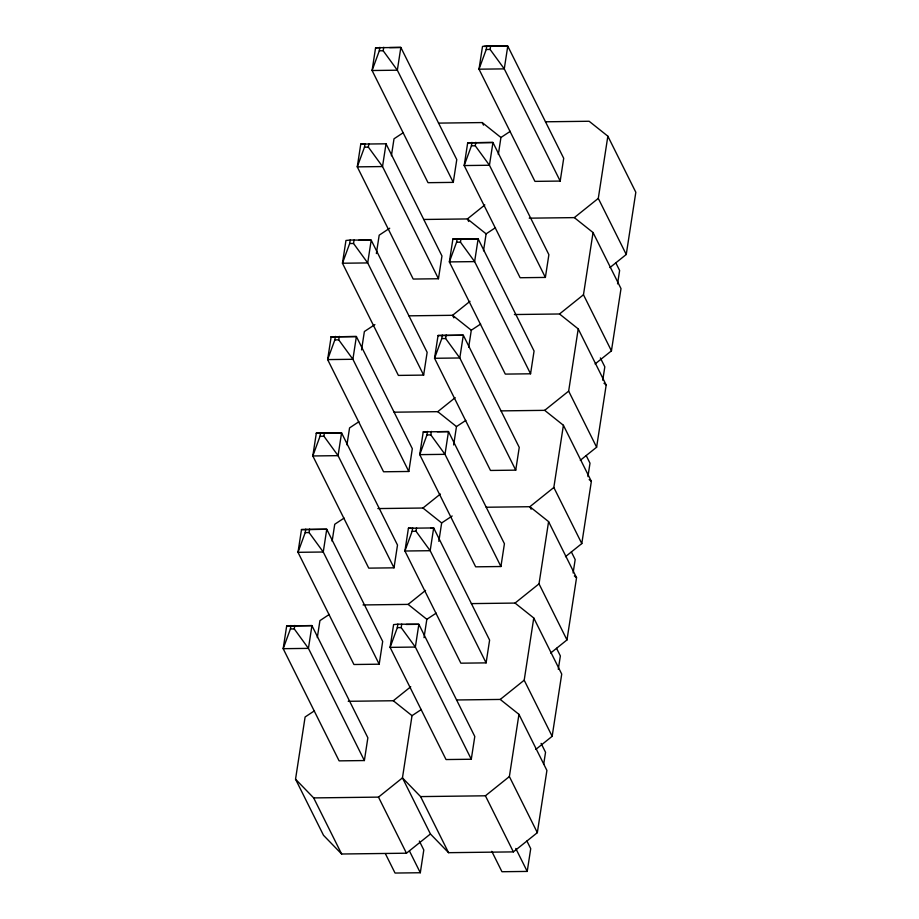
<?xml version="1.0" encoding="UTF-8"?>
<svg xmlns="http://www.w3.org/2000/svg" width="919" height="919" viewBox="0 0 919 919"><rect width="100%" height="100%" fill="white"/><g stroke="black" fill="none" stroke-linecap="round" stroke-linejoin="round"><path stroke-width="1.38" d="M286.682 625.919L283.178 648.688L339.111 760.863L364.372 760.553L367.864 737.796L311.932 625.609L286.682 625.919L311.932 625.609L308.439 648.377L364.372 760.553M301.501 529.562L297.997 552.319L353.93 664.506L379.191 664.196L382.683 641.428L326.75 529.252L301.501 529.562L326.75 529.252L323.258 552.009L379.191 664.196M316.32 433.194L312.816 455.962L368.749 568.137L394.01 567.827L397.502 545.07L341.569 432.883L316.32 433.194L341.569 432.883L338.077 455.652L394.01 567.827M331.139 336.836L327.635 359.593L383.568 471.78L408.817 471.47L412.321 448.702L356.388 336.526L331.139 336.836L356.388 336.526L352.896 359.283L408.817 471.47M360.765 144.111L357.273 166.867L413.205 279.054L438.455 278.744L441.959 255.976L386.026 143.801L360.765 144.111L364.981 144.053M375.584 47.742L372.092 70.51L428.024 182.686L453.274 182.376L456.777 159.619L400.845 47.432L375.584 47.742L379.8 47.696M294.804 625.448L294.275 628.929L308.439 648.377L283.178 648.688L290.404 628.987L290.932 625.494M309.623 529.08L309.094 532.572L323.258 552.009L297.997 552.319L305.211 532.618L305.751 529.126M324.441 432.723L323.913 436.203L338.077 455.652L312.816 455.962L320.03 436.261L320.57 432.769M339.26 336.354L338.72 339.846L352.896 359.283L327.635 359.593L334.849 339.892L335.389 336.4M423.636 375.101L367.703 262.926L342.454 263.236L349.668 243.535L350.208 240.043L371.207 240.158L427.14 352.345L423.636 375.101L398.387 375.411L342.454 263.236L345.958 240.468L350.208 240.043M438.455 278.744L382.522 166.557L357.273 166.867L364.487 147.166L365.027 143.674M453.274 182.376L397.341 70.2L372.092 70.51L379.306 50.809L379.846 47.317M358.582 240.318L371.207 240.158L367.703 262.926L353.539 243.478L354.079 239.997M386.026 143.801L382.522 166.557L368.358 147.12L368.898 143.628M389.622 47.57L400.845 47.432L397.341 70.2L383.177 50.752L383.717 47.271M421.373 709.491L412.022 715.671L402.453 777.888L430.425 833.981L406.462 853.2L341.638 854.004L323.499 835.291L295.539 779.197L305.108 716.981L314.459 710.812M317.308 637.591L319.927 620.624L329.278 614.443M332.127 541.222L334.746 524.255L344.097 518.086M346.945 444.865L349.565 427.898L358.915 421.718M361.546 349.909L364.372 331.529L374.895 324.591M376.365 253.552L379.191 235.172L389.713 228.222M391.402 155.77L394.01 138.803L403.361 132.635M408.415 528.241L404.923 551.009L460.856 663.185L486.105 662.875L489.609 640.118L433.676 527.931L408.415 528.241L411.23 528.207M423.234 431.884L419.742 454.641L475.663 566.828L500.924 566.518L504.428 543.749L448.495 431.574L423.234 431.884L427.45 431.827M438.053 335.515L434.549 358.284L490.482 470.459L515.743 470.149L519.246 447.392L463.314 335.205L438.053 335.515L463.314 335.205L459.81 357.973L515.743 470.149M452.872 239.158L449.368 261.915L505.301 374.102L530.562 373.792L534.065 351.024L478.133 238.848L452.872 239.158L478.133 238.848L474.629 261.605L530.562 373.792M467.691 142.79L464.187 165.558L520.12 277.733L545.381 277.423L548.884 254.666L492.952 142.479L467.691 142.79L492.952 142.479L489.448 165.248L545.381 277.423M471.286 759.243L415.354 647.056L390.104 647.367L397.318 627.666L397.858 624.173L418.857 624.3L474.79 736.475L471.286 759.243L446.037 759.553L390.104 647.367L393.596 624.61L397.858 624.173M486.105 662.875L430.172 550.699L404.923 551.009L412.137 531.297L412.677 527.816M500.924 566.518L444.991 454.331L419.742 454.641L426.956 434.94L427.496 431.448M446.186 335.033L445.646 338.525L459.81 357.973L434.549 358.284L441.775 338.571L442.315 335.09M461.005 238.676L460.465 242.168L474.629 261.605L449.368 261.915L456.594 242.214L457.134 238.722M475.824 142.307L475.284 145.799L489.448 165.248L464.187 165.558L471.413 145.845L471.941 142.365M560.199 181.066L504.267 68.879L479.006 69.189L486.231 49.488L486.76 45.996L507.77 46.122L563.703 158.298L560.199 181.066L534.938 181.376L479.006 69.189L482.509 46.432L486.76 45.996M406.232 624.449L418.857 624.3L415.354 647.056L401.189 627.62L401.729 624.127M430.873 527.966L433.676 527.931L430.172 550.699L416.008 531.251L416.548 527.759M437.272 431.712L448.495 431.574L444.991 454.331L430.827 434.894L431.367 431.402M483.911 46.409L507.77 46.122L504.267 68.879L490.103 49.442L490.643 45.95M424.015 637.683L426.841 619.303L436.192 613.134M438.834 541.325L441.66 522.945L452.182 515.996M453.653 444.957L456.479 426.577L465.83 420.408M468.69 347.187L471.298 330.22L480.648 324.039M483.509 250.818L486.117 233.851L495.467 227.682M498.328 154.461L500.935 137.494L510.286 131.314M385.509 853.923L395.044 873.05L420.305 872.74L423.797 849.972L419.351 841.057M430.425 833.981L448.552 852.683L513.376 851.89L537.339 832.66L509.379 776.566L518.948 714.35L500.235 699.439L456.548 699.968M535.823 749.41L552.158 736.303L524.198 680.209L533.767 617.993L515.054 603.071L471.367 603.611M550.642 653.041L566.977 639.934L539.016 583.841L548.586 521.624L529.872 506.714L486.185 507.242M565.461 556.684L581.796 543.577L553.835 487.484L563.404 425.267L544.691 410.345L501.004 410.885M580.28 460.316L596.615 447.208L568.654 391.115L578.223 328.899L559.51 313.988L514.41 314.539M595.098 363.958L611.434 350.851L583.473 294.758L593.042 232.541L574.318 217.619L529.229 218.171M609.917 267.59L626.253 254.483L598.292 198.389L607.85 136.173L589.136 121.262L545.449 121.79M491.791 851.339L501.958 871.729L527.219 871.419L530.722 848.662L526.909 841.011M543.68 764.344L545.541 752.293L541.084 743.379M558.293 669.319L560.36 655.936L556.546 648.286M573.111 572.962L575.179 559.568L571.365 551.928M587.93 476.593L589.998 463.21L586.184 455.56M602.749 380.236L604.817 366.842L600.36 357.928M617.568 283.868L619.624 270.485L615.81 262.834M537.339 832.66L546.908 770.444L518.948 714.35M552.158 736.303L561.727 674.075L533.767 617.993M566.977 639.934L576.546 577.718L548.586 521.624M581.796 543.577L591.365 481.349L563.404 425.267M596.615 447.208L606.184 384.992L578.223 328.899M611.434 350.851L621.003 288.623L593.042 232.541M626.253 254.483L635.822 192.266L607.85 136.173M484.83 204.948L467.403 218.94L423.716 219.469M470.011 301.317L452.585 315.297L408.898 315.837M574.318 217.619L598.292 198.389M394.079 412.194L437.766 411.666L455.192 397.674M559.51 313.988L583.473 294.758M377.847 508.575L422.947 508.023L440.373 494.043M544.691 410.345L568.654 391.115M363.028 604.943L408.128 604.392L425.554 590.4M553.835 487.484L529.872 506.714L531.136 509.264M348.221 701.3L393.309 700.749L410.736 686.769M515.054 603.071L539.016 583.841M295.539 779.197L313.666 797.91L378.49 797.118L402.453 777.888L420.592 796.601L448.552 852.683M500.235 699.439L524.198 680.209M420.592 796.601L485.416 795.797L509.379 776.566M379.306 50.809L383.177 50.752M486.231 49.488L490.103 49.442M438.535 123.112L482.222 122.572L500.935 137.494M364.487 147.166L368.358 147.12M471.413 145.845L475.284 145.799M349.668 243.535L353.539 243.478M456.594 242.214L460.465 242.168M334.849 339.892L338.72 339.846M441.775 338.571L445.646 338.525M320.03 436.261L323.913 436.203M426.956 434.94L430.827 434.894M305.211 532.618L309.094 532.572M412.137 531.297L416.008 531.251M290.404 628.987L294.275 628.929M397.318 627.666L401.189 627.62M486.117 233.851L467.403 218.94L468.679 221.49M603.978 383.234L606.184 384.992M471.298 330.22L452.585 315.297L453.86 317.848M589.159 479.603L591.365 481.349M437.766 411.666L456.479 426.577M574.352 575.96L576.546 577.718M422.947 508.023L441.66 522.945M408.128 604.392L426.841 619.303M393.309 700.749L412.022 715.671M482.222 122.572L483.486 125.122M515.777 848.478L527.219 871.419M485.416 795.797L513.376 851.89M409.495 851.063L420.305 872.74M378.49 797.118L406.462 853.2M313.666 797.91L341.638 854.004"/></g></svg>
